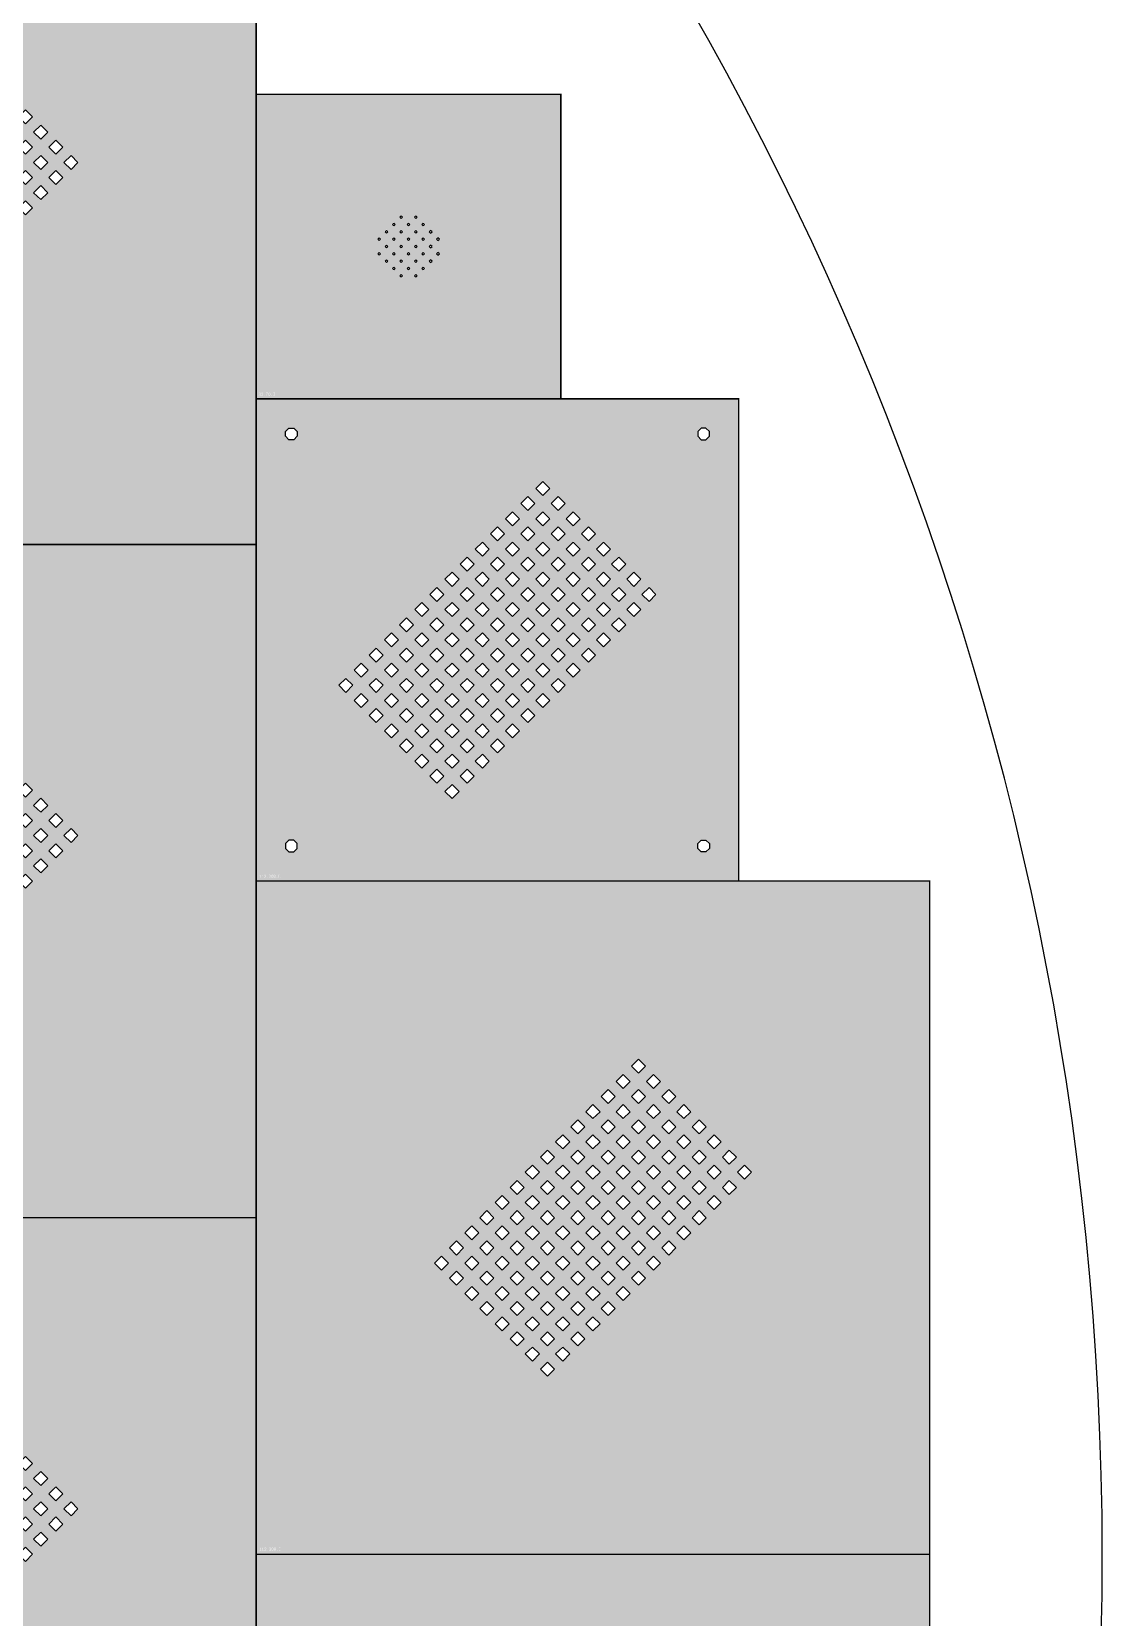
# Model space of a CAD drawing. Extents: x -50800 to 50800, y -50800 to 50800.
# Drawn here: x 33315 to 50800, y -1012 to 24894 of the extents above; entities that cross this region are included whole.
import ezdxf

# ---------------------------------------------------------------- set-up
doc = ezdxf.new("R2010")
doc.units = 13
doc.header["$MEASUREMENT"] = 0
doc.layers.get('0').update_dxf_attribs({"color": 6})
doc.layers.add('L14D0 Au', color=2, linetype='Continuous', transparency=0.6)
doc.layers.add('L16D0 Col', color=254, linetype='Continuous')
doc.layers.add('L20D0 Key', color=8, linetype='Continuous')

# ---------------------------------------------------------------- blocks, each defined once
blk = doc.blocks.new('112.208.I.RIE')
at = {"layer": 'L14D0 Au'}
h = blk.add_hatch(color=256, dxfattribs=at)
h.paths.add_polyline_path([(267, 105), (265, 105), (261, 104), (258, 100), (256, 95), (255, 89), (255, 86), (255, 79), (256, 73), (259, 69), (259, 68), (263, 64), (265, 64), (270, 66), (273, 71), (273, 71), (275, 76), (276, 82), (276, 86), (276, 92), (274, 97), (272, 102), (272, 102)], flags=0)
h.paths.add_polyline_path([(303, 64), (305, 64), (310, 65), (314, 68), (316, 74), (316, 74), (314, 79), (312, 82), (307, 84), (305, 84), (299, 83), (295, 80), (293, 75), (293, 74), (295, 69), (297, 66)], flags=0)
h.paths.add_polyline_path([(304, 89), (305, 89), (310, 90), (313, 93), (315, 97), (313, 102), (311, 104), (306, 105), (305, 105), (299, 104), (296, 102), (294, 97), (296, 92), (298, 91)], flags=0)
h.paths.add_polyline_path([(69, 108), (71, 110), (73, 107), (73, 65), (80, 65), (83, 63), (80, 60), (62, 60), (58, 63), (62, 65), (68, 65), (68, 99), (68, 99), (63, 96), (60, 96), (58, 98), (61, 100), (65, 102), (68, 107)], flags=16)
h.paths.add_polyline_path([(108, 108), (110, 110), (112, 107), (112, 65), (119, 65), (122, 63), (119, 60), (101, 60), (98, 63), (101, 65), (107, 65), (107, 99), (107, 99), (102, 96), (100, 96), (97, 98), (100, 100), (104, 102), (107, 107)], flags=16)
h.paths.add_polyline_path([(191, 65), (189, 61), (187, 60), (183, 63), (183, 65), (185, 69), (187, 69), (191, 67)], flags=16)
h.paths.add_polyline_path([(317, 64), (315, 63), (311, 60), (305, 59), (305, 59), (299, 60), (294, 63), (292, 65), (289, 70), (288, 74), (290, 79), (293, 84), (293, 84), (299, 87), (294, 89), (290, 93), (290, 94), (289, 97), (291, 102), (294, 107), (299, 109), (305, 110), (310, 109), (315, 107), (317, 105), (320, 100), (320, 97), (318, 92), (314, 89), (310, 87), (316, 84), (319, 80), (320, 78), (321, 74), (320, 69)], flags=16)
h.paths.add_polyline_path([(373, 109), (393, 109), (396, 107), (393, 104), (385, 104), (385, 65), (393, 65), (396, 63), (393, 60), (373, 60), (370, 63), (373, 65), (381, 65), (381, 104), (373, 104), (370, 107)], flags=16)
h.paths.add_polyline_path([(348, 65), (346, 61), (344, 60), (340, 63), (340, 65), (342, 69), (344, 69), (348, 67)], flags=16)
h.paths.add_polyline_path([(270, 109), (274, 105), (276, 103), (279, 99), (280, 93), (281, 87), (281, 85), (281, 78), (280, 73), (277, 68), (275, 65), (271, 61), (266, 59), (265, 59), (261, 60), (256, 64), (255, 66), (252, 71), (251, 76), (250, 82), (250, 85), (250, 91), (251, 97), (254, 102), (255, 104), (260, 108), (265, 110), (265, 110)], flags=16)
h.paths.add_polyline_path([(220, 109), (225, 110), (231, 109), (236, 107), (239, 104), (241, 99), (242, 94), (241, 90), (239, 85), (235, 80), (233, 78), (219, 65), (237, 65), (238, 68), (239, 68), (242, 65), (242, 64), (240, 60), (214, 60), (211, 63), (212, 65), (228, 80), (233, 85), (236, 89), (237, 92), (237, 94), (236, 100), (232, 104), (231, 104), (226, 105), (225, 105), (220, 104), (217, 101), (216, 98), (217, 96), (215, 93), (214, 93), (211, 95), (211, 96), (212, 102), (215, 106)], flags=16)
h.paths.add_polyline_path([(142, 109), (147, 110), (153, 109), (157, 107), (160, 104), (163, 99), (164, 94), (163, 90), (161, 85), (157, 80), (155, 78), (140, 65), (159, 65), (160, 68), (161, 68), (164, 65), (164, 64), (162, 60), (135, 60), (132, 63), (133, 65), (150, 80), (155, 85), (157, 89), (158, 92), (159, 94), (157, 100), (154, 104), (153, 104), (148, 105), (146, 105), (141, 104), (139, 101), (137, 98), (138, 96), (136, 93), (135, 93), (133, 95), (132, 96), (133, 102), (137, 106)], flags=16)
h.paths.add_polyline_path([(3273, 5134), (3401, 5005), (3273, 4876), (3144, 5005)], flags=16)
h.paths.add_polyline_path([(3768, 5629), (3896, 5500), (3768, 5371), (3639, 5500)], flags=16)
h.paths.add_polyline_path([(4263, 6124), (4391, 5995), (4263, 5866), (4134, 5995)], flags=16)
h.paths.add_polyline_path([(4758, 6619), (4886, 6490), (4758, 6361), (4629, 6490)], flags=16)
h.paths.add_polyline_path([(5253, 7114), (5381, 6985), (5253, 6856), (5124, 6985)], flags=16)
h.paths.add_polyline_path([(5747, 7609), (5876, 7480), (5747, 7351), (5619, 7480)], flags=16)
h.paths.add_polyline_path([(6242, 8104), (6371, 7975), (6242, 7846), (6114, 7975)], flags=16)
h.paths.add_polyline_path([(3520, 4886), (3649, 4758), (3520, 4629), (3391, 4758)], flags=16)
h.paths.add_polyline_path([(4015, 5381), (4144, 5253), (4015, 5124), (3886, 5253)], flags=16)
h.paths.add_polyline_path([(4510, 5876), (4639, 5747), (4510, 5619), (4381, 5747)], flags=16)
h.paths.add_polyline_path([(5005, 6371), (5134, 6242), (5005, 6114), (4876, 6242)], flags=16)
h.paths.add_polyline_path([(5500, 6866), (5629, 6737), (5500, 6609), (5371, 6737)], flags=16)
h.paths.add_polyline_path([(5995, 7361), (6124, 7232), (5995, 7104), (5866, 7232)], flags=16)
h.paths.add_polyline_path([(6490, 7856), (6619, 7727), (6490, 7599), (6361, 7727)], flags=16)
h.paths.add_polyline_path([(3768, 4639), (3896, 4510), (3768, 4381), (3639, 4510)], flags=16)
h.paths.add_polyline_path([(4263, 5134), (4391, 5005), (4263, 4876), (4134, 5005)], flags=16)
h.paths.add_polyline_path([(4758, 5629), (4886, 5500), (4758, 5371), (4629, 5500)], flags=16)
h.paths.add_polyline_path([(5253, 6124), (5381, 5995), (5253, 5866), (5124, 5995)], flags=16)
h.paths.add_polyline_path([(5747, 6619), (5876, 6490), (5747, 6361), (5619, 6490)], flags=16)
h.paths.add_polyline_path([(6242, 7114), (6371, 6985), (6242, 6856), (6114, 6985)], flags=16)
h.paths.add_polyline_path([(6737, 7609), (6866, 7480), (6737, 7351), (6609, 7480)], flags=16)
h.paths.add_polyline_path([(4015, 4391), (4144, 4263), (4015, 4134), (3886, 4263)], flags=16)
h.paths.add_polyline_path([(4510, 4886), (4639, 4758), (4510, 4629), (4381, 4758)], flags=16)
h.paths.add_polyline_path([(5005, 5381), (5134, 5253), (5005, 5124), (4876, 5253)], flags=16)
h.paths.add_polyline_path([(5500, 5876), (5629, 5747), (5500, 5619), (5371, 5747)], flags=16)
h.paths.add_polyline_path([(5995, 6371), (6124, 6242), (5995, 6114), (5866, 6242)], flags=16)
h.paths.add_polyline_path([(6490, 6866), (6619, 6737), (6490, 6609), (6361, 6737)], flags=16)
h.paths.add_polyline_path([(6985, 7361), (7114, 7232), (6985, 7104), (6856, 7232)], flags=16)
h.paths.add_polyline_path([(4263, 4144), (4391, 4015), (4263, 3886), (4134, 4015)], flags=16)
h.paths.add_polyline_path([(4758, 4639), (4886, 4510), (4758, 4381), (4629, 4510)], flags=16)
h.paths.add_polyline_path([(5253, 5134), (5381, 5005), (5253, 4876), (5124, 5005)], flags=16)
h.paths.add_polyline_path([(5747, 5629), (5876, 5500), (5747, 5371), (5619, 5500)], flags=16)
h.paths.add_polyline_path([(6242, 6124), (6371, 5995), (6242, 5866), (6114, 5995)], flags=16)
h.paths.add_polyline_path([(6737, 6619), (6866, 6490), (6737, 6361), (6609, 6490)], flags=16)
h.paths.add_polyline_path([(7232, 7114), (7361, 6985), (7232, 6856), (7104, 6985)], flags=16)
h.paths.add_polyline_path([(4510, 3896), (4639, 3768), (4510, 3639), (4381, 3768)], flags=16)
h.paths.add_polyline_path([(5005, 4391), (5134, 4263), (5005, 4134), (4876, 4263)], flags=16)
h.paths.add_polyline_path([(5500, 4886), (5629, 4758), (5500, 4629), (5371, 4758)], flags=16)
h.paths.add_polyline_path([(5995, 5381), (6124, 5253), (5995, 5124), (5866, 5253)], flags=16)
h.paths.add_polyline_path([(6490, 5876), (6619, 5747), (6490, 5619), (6361, 5747)], flags=16)
h.paths.add_polyline_path([(6985, 6371), (7114, 6242), (6985, 6114), (6856, 6242)], flags=16)
h.paths.add_polyline_path([(7480, 6866), (7609, 6737), (7480, 6609), (7351, 6737)], flags=16)
h.paths.add_polyline_path([(4758, 3649), (4886, 3520), (4758, 3391), (4629, 3520)], flags=16)
h.paths.add_polyline_path([(5253, 4144), (5381, 4015), (5253, 3886), (5124, 4015)], flags=16)
h.paths.add_polyline_path([(5747, 4639), (5876, 4510), (5747, 4381), (5619, 4510)], flags=16)
h.paths.add_polyline_path([(6242, 5134), (6371, 5005), (6242, 4876), (6114, 5005)], flags=16)
h.paths.add_polyline_path([(6737, 5629), (6866, 5500), (6737, 5371), (6609, 5500)], flags=16)
h.paths.add_polyline_path([(7232, 6124), (7361, 5995), (7232, 5866), (7104, 5995)], flags=16)
h.paths.add_polyline_path([(7727, 6619), (7856, 6490), (7727, 6361), (7599, 6490)], flags=16)
h.paths.add_polyline_path([(5005, 3401), (5134, 3273), (5005, 3144), (4876, 3273)], flags=16)
h.paths.add_polyline_path([(5500, 3896), (5629, 3768), (5500, 3639), (5371, 3768)], flags=16)
h.paths.add_polyline_path([(5995, 4391), (6124, 4263), (5995, 4134), (5866, 4263)], flags=16)
h.paths.add_polyline_path([(6490, 4886), (6619, 4758), (6490, 4629), (6361, 4758)], flags=16)
h.paths.add_polyline_path([(6985, 5381), (7114, 5253), (6985, 5124), (6856, 5253)], flags=16)
h.paths.add_polyline_path([(7480, 5876), (7609, 5747), (7480, 5619), (7351, 5747)], flags=16)
h.paths.add_polyline_path([(7975, 6371), (8104, 6242), (7975, 6114), (7846, 6242)], flags=16)
h.paths.add_polyline_path([(7727, 6124), (7856, 5995), (7727, 5866), (7599, 5995)], flags=16)
h.paths.add_polyline_path([(7232, 5629), (7361, 5500), (7232, 5371), (7104, 5500)], flags=16)
h.paths.add_polyline_path([(6737, 5134), (6866, 5005), (6737, 4876), (6609, 5005)], flags=16)
h.paths.add_polyline_path([(6242, 4639), (6371, 4510), (6242, 4381), (6114, 4510)], flags=16)
h.paths.add_polyline_path([(5747, 4144), (5876, 4015), (5747, 3886), (5619, 4015)], flags=16)
h.paths.add_polyline_path([(5253, 3649), (5381, 3520), (5253, 3391), (5124, 3520)], flags=16)
h.paths.add_polyline_path([(4758, 3154), (4886, 3025), (4758, 2896), (4629, 3025)], flags=16)
h.paths.add_polyline_path([(7480, 6371), (7609, 6242), (7480, 6114), (7351, 6242)], flags=16)
h.paths.add_polyline_path([(6985, 5876), (7114, 5747), (6985, 5619), (6856, 5747)], flags=16)
h.paths.add_polyline_path([(6490, 5381), (6619, 5253), (6490, 5124), (6361, 5253)], flags=16)
h.paths.add_polyline_path([(5995, 4886), (6124, 4758), (5995, 4629), (5866, 4758)], flags=16)
h.paths.add_polyline_path([(5500, 4391), (5629, 4263), (5500, 4134), (5371, 4263)], flags=16)
h.paths.add_polyline_path([(5005, 3896), (5134, 3768), (5005, 3639), (4876, 3768)], flags=16)
h.paths.add_polyline_path([(4510, 3401), (4639, 3273), (4510, 3144), (4381, 3273)], flags=16)
h.paths.add_polyline_path([(7232, 6619), (7361, 6490), (7232, 6361), (7104, 6490)], flags=16)
h.paths.add_polyline_path([(6737, 6124), (6866, 5995), (6737, 5866), (6609, 5995)], flags=16)
h.paths.add_polyline_path([(6242, 5629), (6371, 5500), (6242, 5371), (6114, 5500)], flags=16)
h.paths.add_polyline_path([(5747, 5134), (5876, 5005), (5747, 4876), (5619, 5005)], flags=16)
h.paths.add_polyline_path([(5253, 4639), (5381, 4510), (5253, 4381), (5124, 4510)], flags=16)
h.paths.add_polyline_path([(4758, 4144), (4886, 4015), (4758, 3886), (4629, 4015)], flags=16)
h.paths.add_polyline_path([(4263, 3649), (4391, 3520), (4263, 3391), (4134, 3520)], flags=16)
h.paths.add_polyline_path([(6985, 6866), (7114, 6737), (6985, 6609), (6856, 6737)], flags=16)
h.paths.add_polyline_path([(6490, 6371), (6619, 6242), (6490, 6114), (6361, 6242)], flags=16)
h.paths.add_polyline_path([(5995, 5876), (6124, 5747), (5995, 5619), (5866, 5747)], flags=16)
h.paths.add_polyline_path([(5500, 5381), (5629, 5253), (5500, 5124), (5371, 5253)], flags=16)
h.paths.add_polyline_path([(5005, 4886), (5134, 4758), (5005, 4629), (4876, 4758)], flags=16)
h.paths.add_polyline_path([(4510, 4391), (4639, 4263), (4510, 4134), (4381, 4263)], flags=16)
h.paths.add_polyline_path([(4015, 3896), (4144, 3768), (4015, 3639), (3886, 3768)], flags=16)
h.paths.add_polyline_path([(6737, 7114), (6866, 6985), (6737, 6856), (6609, 6985)], flags=16)
h.paths.add_polyline_path([(6242, 6619), (6371, 6490), (6242, 6361), (6114, 6490)], flags=16)
h.paths.add_polyline_path([(5747, 6124), (5876, 5995), (5747, 5866), (5619, 5995)], flags=16)
h.paths.add_polyline_path([(5253, 5629), (5381, 5500), (5253, 5371), (5124, 5500)], flags=16)
h.paths.add_polyline_path([(4758, 5134), (4886, 5005), (4758, 4876), (4629, 5005)], flags=16)
h.paths.add_polyline_path([(4263, 4639), (4391, 4510), (4263, 4381), (4134, 4510)], flags=16)
h.paths.add_polyline_path([(3768, 4144), (3896, 4015), (3768, 3886), (3639, 4015)], flags=16)
h.paths.add_polyline_path([(6490, 7361), (6619, 7232), (6490, 7104), (6361, 7232)], flags=16)
h.paths.add_polyline_path([(5995, 6866), (6124, 6737), (5995, 6609), (5866, 6737)], flags=16)
h.paths.add_polyline_path([(5500, 6371), (5629, 6242), (5500, 6114), (5371, 6242)], flags=16)
h.paths.add_polyline_path([(5005, 5876), (5134, 5747), (5005, 5619), (4876, 5747)], flags=16)
h.paths.add_polyline_path([(4510, 5381), (4639, 5253), (4510, 5124), (4381, 5253)], flags=16)
h.paths.add_polyline_path([(4015, 4886), (4144, 4758), (4015, 4629), (3886, 4758)], flags=16)
h.paths.add_polyline_path([(3520, 4391), (3649, 4263), (3520, 4134), (3391, 4263)], flags=16)
h.paths.add_polyline_path([(6242, 7609), (6371, 7480), (6242, 7351), (6114, 7480)], flags=16)
h.paths.add_polyline_path([(5747, 7114), (5876, 6985), (5747, 6856), (5619, 6985)], flags=16)
h.paths.add_polyline_path([(5253, 6619), (5381, 6490), (5253, 6361), (5124, 6490)], flags=16)
h.paths.add_polyline_path([(4758, 6124), (4886, 5995), (4758, 5866), (4629, 5995)], flags=16)
h.paths.add_polyline_path([(4263, 5629), (4391, 5500), (4263, 5371), (4134, 5500)], flags=16)
h.paths.add_polyline_path([(3768, 5134), (3896, 5005), (3768, 4876), (3639, 5005)], flags=16)
h.paths.add_polyline_path([(3273, 4639), (3401, 4510), (3273, 4381), (3144, 4510)], flags=16)
h.paths.add_polyline_path([(5995, 7856), (6124, 7727), (5995, 7599), (5866, 7727)], flags=16)
h.paths.add_polyline_path([(5500, 7361), (5629, 7232), (5500, 7104), (5371, 7232)], flags=16)
h.paths.add_polyline_path([(5005, 6866), (5134, 6737), (5005, 6609), (4876, 6737)], flags=16)
h.paths.add_polyline_path([(4510, 6371), (4639, 6242), (4510, 6114), (4381, 6242)], flags=16)
h.paths.add_polyline_path([(4015, 5876), (4144, 5747), (4015, 5619), (3886, 5747)], flags=16)
h.paths.add_polyline_path([(3520, 5381), (3649, 5253), (3520, 5124), (3391, 5253)], flags=16)
h.paths.add_polyline_path([(3025, 4886), (3154, 4758), (3025, 4629), (2896, 4758)], flags=16)
h.paths.add_polyline_path([(10990, 10), (10990, 10990), (10, 10990), (10, 10)])
at = {"layer": 'L16D0 Col', "const_width": 25}
blk.add_lwpolyline([(0, 11000), (11000, 11000), (11000, 0), (0, 0)], close=True, dxfattribs=at)
at = {"layer": 'L16D0 Col'}
for points in [[(6242, 7860), (6357, 7975), (6242, 8089), (6128, 7975)], [(5995, 7613), (6110, 7727), (5995, 7842), (5880, 7727)], [(6490, 7613), (6605, 7727), (6490, 7842), (6375, 7727)], [(5747, 7365), (5862, 7480), (5747, 7594), (5633, 7480)], [(6242, 7365), (6357, 7480), (6242, 7594), (6128, 7480)], [(6737, 7365), (6852, 7480), (6737, 7594), (6623, 7480)], [(5500, 7118), (5615, 7232), (5500, 7347), (5385, 7232)], [(5995, 7118), (6110, 7232), (5995, 7347), (5880, 7232)], [(6490, 7118), (6605, 7232), (6490, 7347), (6375, 7232)], [(6985, 7118), (7099, 7232), (6985, 7347), (6870, 7232)], [(5253, 6870), (5367, 6985), (5253, 7099), (5138, 6985)], [(5747, 6870), (5862, 6985), (5747, 7099), (5633, 6985)], [(6242, 6870), (6357, 6985), (6242, 7099), (6128, 6985)], [(6737, 6870), (6852, 6985), (6737, 7099), (6623, 6985)], [(7232, 6870), (7347, 6985), (7232, 7099), (7118, 6985)], [(5005, 6623), (5120, 6737), (5005, 6852), (4890, 6737)], [(5500, 6623), (5615, 6737), (5500, 6852), (5385, 6737)], [(5995, 6623), (6110, 6737), (5995, 6852), (5880, 6737)], [(6490, 6623), (6605, 6737), (6490, 6852), (6375, 6737)], [(6985, 6623), (7099, 6737), (6985, 6852), (6870, 6737)], [(7480, 6623), (7594, 6737), (7480, 6852), (7365, 6737)], [(4758, 6375), (4872, 6490), (4758, 6605), (4643, 6490)], [(5253, 6375), (5367, 6490), (5253, 6605), (5138, 6490)], [(5747, 6375), (5862, 6490), (5747, 6605), (5633, 6490)], [(6242, 6375), (6357, 6490), (6242, 6605), (6128, 6490)], [(6737, 6375), (6852, 6490), (6737, 6605), (6623, 6490)], [(7232, 6375), (7347, 6490), (7232, 6605), (7118, 6490)], [(7727, 6375), (7842, 6490), (7727, 6605), (7613, 6490)], [(4510, 6128), (4625, 6242), (4510, 6357), (4395, 6242)], [(5005, 6128), (5120, 6242), (5005, 6357), (4890, 6242)], [(5500, 6128), (5615, 6242), (5500, 6357), (5385, 6242)], [(5995, 6128), (6110, 6242), (5995, 6357), (5880, 6242)], [(6490, 6128), (6605, 6242), (6490, 6357), (6375, 6242)], [(6985, 6128), (7099, 6242), (6985, 6357), (6870, 6242)], [(7480, 6128), (7594, 6242), (7480, 6357), (7365, 6242)], [(7975, 6128), (8089, 6242), (7975, 6357), (7860, 6242)], [(4263, 5880), (4377, 5995), (4263, 6110), (4148, 5995)], [(4758, 5880), (4872, 5995), (4758, 6110), (4643, 5995)], [(5253, 5880), (5367, 5995), (5253, 6110), (5138, 5995)], [(5747, 5880), (5862, 5995), (5747, 6110), (5633, 5995)], [(6242, 5880), (6357, 5995), (6242, 6110), (6128, 5995)], [(6737, 5880), (6852, 5995), (6737, 6110), (6623, 5995)], [(7232, 5880), (7347, 5995), (7232, 6110), (7118, 5995)], [(7727, 5880), (7842, 5995), (7727, 6110), (7613, 5995)], [(4015, 5633), (4130, 5747), (4015, 5862), (3901, 5747)], [(4510, 5633), (4625, 5747), (4510, 5862), (4395, 5747)], [(5005, 5633), (5120, 5747), (5005, 5862), (4890, 5747)], [(5500, 5633), (5615, 5747), (5500, 5862), (5385, 5747)], [(5995, 5633), (6110, 5747), (5995, 5862), (5880, 5747)], [(6490, 5633), (6605, 5747), (6490, 5862), (6375, 5747)], [(6985, 5633), (7099, 5747), (6985, 5862), (6870, 5747)], [(7480, 5633), (7594, 5747), (7480, 5862), (7365, 5747)], [(3768, 5385), (3882, 5500), (3768, 5615), (3653, 5500)], [(4263, 5385), (4377, 5500), (4263, 5615), (4148, 5500)], [(4758, 5385), (4872, 5500), (4758, 5615), (4643, 5500)], [(5253, 5385), (5367, 5500), (5253, 5615), (5138, 5500)], [(5747, 5385), (5862, 5500), (5747, 5615), (5633, 5500)], [(6242, 5385), (6357, 5500), (6242, 5615), (6128, 5500)], [(6737, 5385), (6852, 5500), (6737, 5615), (6623, 5500)], [(7232, 5385), (7347, 5500), (7232, 5615), (7118, 5500)], [(3520, 5138), (3635, 5253), (3520, 5367), (3406, 5253)], [(4015, 5138), (4130, 5253), (4015, 5367), (3901, 5253)], [(4510, 5138), (4625, 5253), (4510, 5367), (4395, 5253)], [(5005, 5138), (5120, 5253), (5005, 5367), (4890, 5253)], [(5500, 5138), (5615, 5253), (5500, 5367), (5385, 5253)], [(5995, 5138), (6110, 5253), (5995, 5367), (5880, 5253)], [(6490, 5138), (6605, 5253), (6490, 5367), (6375, 5253)], [(6985, 5138), (7099, 5253), (6985, 5367), (6870, 5253)], [(3273, 4890), (3387, 5005), (3273, 5120), (3158, 5005)], [(3768, 4890), (3882, 5005), (3768, 5120), (3653, 5005)], [(4263, 4890), (4377, 5005), (4263, 5120), (4148, 5005)], [(4758, 4890), (4872, 5005), (4758, 5120), (4643, 5005)], [(5253, 4890), (5367, 5005), (5253, 5120), (5138, 5005)], [(5747, 4890), (5862, 5005), (5747, 5120), (5633, 5005)], [(6242, 4890), (6357, 5005), (6242, 5120), (6128, 5005)], [(6737, 4890), (6852, 5005), (6737, 5120), (6623, 5005)], [(3025, 4643), (3140, 4758), (3025, 4872), (2911, 4758)], [(3520, 4643), (3635, 4758), (3520, 4872), (3406, 4758)], [(4015, 4643), (4130, 4758), (4015, 4872), (3901, 4758)], [(4510, 4643), (4625, 4758), (4510, 4872), (4395, 4758)], [(5005, 4643), (5120, 4758), (5005, 4872), (4890, 4758)], [(5500, 4643), (5615, 4758), (5500, 4872), (5385, 4758)], [(5995, 4643), (6110, 4758), (5995, 4872), (5880, 4758)], [(6490, 4643), (6605, 4758), (6490, 4872), (6375, 4758)], [(3273, 4395), (3387, 4510), (3273, 4625), (3158, 4510)], [(3768, 4395), (3882, 4510), (3768, 4625), (3653, 4510)], [(4263, 4395), (4377, 4510), (4263, 4625), (4148, 4510)], [(4758, 4395), (4872, 4510), (4758, 4625), (4643, 4510)], [(5253, 4395), (5367, 4510), (5253, 4625), (5138, 4510)], [(5747, 4395), (5862, 4510), (5747, 4625), (5633, 4510)], [(6242, 4395), (6357, 4510), (6242, 4625), (6128, 4510)], [(3520, 4148), (3635, 4263), (3520, 4377), (3406, 4263)], [(4015, 4148), (4130, 4263), (4015, 4377), (3901, 4263)], [(4510, 4148), (4625, 4263), (4510, 4377), (4395, 4263)], [(5005, 4148), (5120, 4263), (5005, 4377), (4890, 4263)], [(5500, 4148), (5615, 4263), (5500, 4377), (5385, 4263)], [(5995, 4148), (6110, 4263), (5995, 4377), (5880, 4263)], [(3768, 3901), (3882, 4015), (3768, 4130), (3653, 4015)], [(4263, 3901), (4377, 4015), (4263, 4130), (4148, 4015)], [(4758, 3901), (4872, 4015), (4758, 4130), (4643, 4015)], [(5253, 3901), (5367, 4015), (5253, 4130), (5138, 4015)], [(5747, 3901), (5862, 4015), (5747, 4130), (5633, 4015)], [(4015, 3653), (4130, 3768), (4015, 3882), (3901, 3768)], [(4263, 3406), (4377, 3520), (4263, 3635), (4148, 3520)], [(4510, 3653), (4625, 3768), (4510, 3882), (4395, 3768)], [(4758, 3406), (4872, 3520), (4758, 3635), (4643, 3520)], [(5005, 3653), (5120, 3768), (5005, 3882), (4890, 3768)], [(5253, 3406), (5367, 3520), (5253, 3635), (5138, 3520)], [(5500, 3653), (5615, 3768), (5500, 3882), (5385, 3768)], [(4510, 3158), (4625, 3273), (4510, 3387), (4395, 3273)], [(5005, 3158), (5120, 3273), (5005, 3387), (4890, 3273)], [(4758, 2911), (4872, 3025), (4758, 3140), (4643, 3025)]]:
    blk.add_lwpolyline(points, close=True, dxfattribs=at)
blk = doc.blocks.new('SMALLPOST')
at = {"layer": 'L20D0 Key'}
blk.add_lwpolyline([(-39.799, -96.083), (-96.083, -39.799), (-96.083, 39.799), (-39.799, 96.083), (39.799, 96.083), (96.083, 39.799), (96.083, -39.799), (39.799, -96.083)], close=True, dxfattribs=at)
blk = doc.blocks.new('112.208.L.RIE')
at = {"layer": 'L14D0 Au'}
h = blk.add_hatch(color=256, dxfattribs=at)
h.paths.add_polyline_path([(263, 98), (261, 98), (257, 97), (254, 93), (251, 88), (250, 82), (250, 79), (251, 72), (252, 67), (254, 62), (255, 61), (259, 57), (261, 57), (265, 59), (269, 64), (269, 64), (271, 69), (272, 75), (272, 79), (272, 85), (270, 91), (267, 95), (267, 95)], flags=0)
h.paths.add_polyline_path([(298, 57), (300, 57), (306, 58), (310, 61), (312, 67), (312, 67), (310, 72), (307, 75), (302, 77), (300, 77), (295, 76), (291, 73), (289, 68), (289, 67), (291, 62), (293, 59)], flags=0)
h.paths.add_polyline_path([(299, 82), (300, 82), (306, 83), (309, 86), (311, 90), (309, 95), (306, 97), (301, 98), (300, 98), (295, 97), (292, 95), (290, 90), (292, 86), (294, 84)], flags=0)
h.paths.add_polyline_path([(64, 101), (67, 103), (69, 100), (69, 58), (76, 58), (79, 56), (76, 53), (57, 53), (54, 56), (57, 58), (64, 58), (64, 92), (64, 92), (59, 89), (56, 89), (54, 91), (56, 93), (60, 95), (64, 100)], flags=16)
h.paths.add_polyline_path([(104, 101), (106, 103), (108, 100), (108, 58), (115, 58), (118, 56), (115, 53), (96, 53), (93, 56), (96, 58), (103, 58), (103, 92), (103, 92), (98, 89), (95, 89), (93, 91), (96, 93), (100, 95), (103, 100)], flags=16)
h.paths.add_polyline_path([(187, 58), (185, 54), (183, 53), (179, 56), (179, 58), (181, 62), (183, 62), (187, 60)], flags=16)
h.paths.add_polyline_path([(312, 57), (311, 56), (306, 53), (301, 52), (300, 52), (295, 53), (290, 56), (288, 58), (285, 63), (284, 67), (285, 72), (289, 77), (289, 77), (295, 80), (289, 82), (286, 86), (286, 87), (285, 90), (286, 96), (290, 100), (295, 102), (300, 103), (306, 102), (311, 100), (313, 98), (315, 93), (316, 90), (314, 85), (310, 82), (306, 80), (311, 77), (315, 73), (316, 71), (317, 67), (316, 62)], flags=16)
h.paths.add_polyline_path([(365, 102), (376, 102), (379, 100), (376, 98), (372, 98), (372, 58), (391, 58), (391, 63), (392, 66), (393, 66), (396, 63), (396, 57), (394, 54), (393, 53), (365, 53), (362, 56), (365, 58), (367, 58), (367, 98), (365, 98), (362, 100)], flags=16)
h.paths.add_polyline_path([(344, 58), (342, 54), (339, 53), (336, 56), (335, 58), (338, 62), (340, 62), (343, 60)], flags=16)
h.paths.add_polyline_path([(266, 102), (270, 99), (272, 96), (274, 92), (276, 86), (277, 80), (277, 78), (276, 71), (275, 66), (273, 61), (271, 58), (267, 54), (262, 52), (261, 52), (256, 54), (252, 57), (250, 59), (248, 64), (246, 69), (245, 75), (245, 78), (246, 84), (247, 90), (249, 95), (251, 97), (256, 102), (260, 103), (261, 103)], flags=16)
h.paths.add_polyline_path([(216, 102), (221, 103), (227, 102), (231, 100), (234, 97), (237, 92), (238, 88), (237, 83), (235, 78), (231, 73), (229, 71), (214, 58), (233, 58), (234, 61), (235, 61), (238, 58), (238, 57), (236, 53), (209, 53), (206, 56), (207, 58), (224, 73), (229, 78), (231, 82), (232, 85), (233, 88), (231, 93), (228, 97), (227, 97), (222, 98), (221, 98), (215, 97), (213, 94), (211, 91), (212, 89), (210, 86), (209, 86), (207, 88), (206, 90), (207, 95), (211, 99), (211, 99)], flags=16)
h.paths.add_polyline_path([(137, 102), (143, 103), (148, 102), (153, 100), (156, 97), (159, 92), (159, 88), (159, 83), (156, 78), (153, 73), (151, 71), (136, 58), (154, 58), (155, 61), (157, 61), (159, 58), (159, 57), (158, 53), (131, 53), (128, 56), (129, 58), (146, 73), (150, 78), (153, 82), (154, 85), (154, 88), (153, 93), (149, 97), (149, 97), (144, 98), (142, 98), (137, 97), (134, 94), (133, 91), (134, 89), (132, 86), (131, 86), (128, 88), (128, 90), (129, 95), (133, 99), (133, 99)], flags=16)
h.paths.add_polyline_path([(7350, 468), (7262, 468), (7200, 530), (7200, 618), (7262, 680), (7350, 680), (7412, 618), (7412, 530)], flags=16)
h.paths.add_polyline_path([(1713, 3574), (1841, 3445), (1713, 3316), (1584, 3445)], flags=16)
h.paths.add_polyline_path([(2208, 4069), (2336, 3940), (2208, 3811), (2079, 3940)], flags=16)
h.paths.add_polyline_path([(2703, 4564), (2831, 4435), (2703, 4306), (2574, 4435)], flags=16)
h.paths.add_polyline_path([(3198, 5059), (3326, 4930), (3198, 4801), (3069, 4930)], flags=16)
h.paths.add_polyline_path([(3693, 5554), (3821, 5425), (3693, 5296), (3564, 5425)], flags=16)
h.paths.add_polyline_path([(4187, 6049), (4316, 5920), (4187, 5791), (4059, 5920)], flags=16)
h.paths.add_polyline_path([(4682, 6544), (4811, 6415), (4682, 6286), (4554, 6415)], flags=16)
h.paths.add_polyline_path([(1960, 3326), (2089, 3198), (1960, 3069), (1831, 3198)], flags=16)
h.paths.add_polyline_path([(2455, 3821), (2584, 3693), (2455, 3564), (2326, 3693)], flags=16)
h.paths.add_polyline_path([(2950, 4316), (3079, 4187), (2950, 4059), (2821, 4187)], flags=16)
h.paths.add_polyline_path([(3445, 4811), (3574, 4682), (3445, 4554), (3316, 4682)], flags=16)
h.paths.add_polyline_path([(3940, 5306), (4069, 5177), (3940, 5049), (3811, 5177)], flags=16)
h.paths.add_polyline_path([(4435, 5801), (4564, 5672), (4435, 5544), (4306, 5672)], flags=16)
h.paths.add_polyline_path([(4930, 6296), (5059, 6167), (4930, 6039), (4801, 6167)], flags=16)
h.paths.add_polyline_path([(2208, 3079), (2336, 2950), (2208, 2821), (2079, 2950)], flags=16)
h.paths.add_polyline_path([(2703, 3574), (2831, 3445), (2703, 3316), (2574, 3445)], flags=16)
h.paths.add_polyline_path([(3198, 4069), (3326, 3940), (3198, 3811), (3069, 3940)], flags=16)
h.paths.add_polyline_path([(3693, 4564), (3821, 4435), (3693, 4306), (3564, 4435)], flags=16)
h.paths.add_polyline_path([(4187, 5059), (4316, 4930), (4187, 4801), (4059, 4930)], flags=16)
h.paths.add_polyline_path([(4682, 5554), (4811, 5425), (4682, 5296), (4554, 5425)], flags=16)
h.paths.add_polyline_path([(5177, 6049), (5306, 5920), (5177, 5791), (5049, 5920)], flags=16)
h.paths.add_polyline_path([(2455, 2831), (2584, 2703), (2455, 2574), (2326, 2703)], flags=16)
h.paths.add_polyline_path([(2950, 3326), (3079, 3198), (2950, 3069), (2821, 3198)], flags=16)
h.paths.add_polyline_path([(3445, 3821), (3574, 3693), (3445, 3564), (3316, 3693)], flags=16)
h.paths.add_polyline_path([(3940, 4316), (4069, 4187), (3940, 4059), (3811, 4187)], flags=16)
h.paths.add_polyline_path([(4435, 4811), (4564, 4682), (4435, 4554), (4306, 4682)], flags=16)
h.paths.add_polyline_path([(4930, 5306), (5059, 5177), (4930, 5049), (4801, 5177)], flags=16)
h.paths.add_polyline_path([(5425, 5801), (5554, 5672), (5425, 5544), (5296, 5672)], flags=16)
h.paths.add_polyline_path([(2703, 2584), (2831, 2455), (2703, 2326), (2574, 2455)], flags=16)
h.paths.add_polyline_path([(3198, 3079), (3326, 2950), (3198, 2821), (3069, 2950)], flags=16)
h.paths.add_polyline_path([(3693, 3574), (3821, 3445), (3693, 3316), (3564, 3445)], flags=16)
h.paths.add_polyline_path([(4187, 4069), (4316, 3940), (4187, 3811), (4059, 3940)], flags=16)
h.paths.add_polyline_path([(4682, 4564), (4811, 4435), (4682, 4306), (4554, 4435)], flags=16)
h.paths.add_polyline_path([(5177, 5059), (5306, 4930), (5177, 4801), (5049, 4930)], flags=16)
h.paths.add_polyline_path([(5672, 5554), (5801, 5425), (5672, 5296), (5544, 5425)], flags=16)
h.paths.add_polyline_path([(2950, 2336), (3079, 2208), (2950, 2079), (2821, 2208)], flags=16)
h.paths.add_polyline_path([(3445, 2831), (3574, 2703), (3445, 2574), (3316, 2703)], flags=16)
h.paths.add_polyline_path([(3940, 3326), (4069, 3198), (3940, 3069), (3811, 3198)], flags=16)
h.paths.add_polyline_path([(4435, 3821), (4564, 3693), (4435, 3564), (4306, 3693)], flags=16)
h.paths.add_polyline_path([(4930, 4316), (5059, 4187), (4930, 4059), (4801, 4187)], flags=16)
h.paths.add_polyline_path([(5425, 4811), (5554, 4682), (5425, 4554), (5296, 4682)], flags=16)
h.paths.add_polyline_path([(5920, 5306), (6049, 5177), (5920, 5049), (5791, 5177)], flags=16)
h.paths.add_polyline_path([(3198, 2089), (3326, 1960), (3198, 1831), (3069, 1960)], flags=16)
h.paths.add_polyline_path([(3693, 2584), (3821, 2455), (3693, 2326), (3564, 2455)], flags=16)
h.paths.add_polyline_path([(4187, 3079), (4316, 2950), (4187, 2821), (4059, 2950)], flags=16)
h.paths.add_polyline_path([(4682, 3574), (4811, 3445), (4682, 3316), (4554, 3445)], flags=16)
h.paths.add_polyline_path([(5177, 4069), (5306, 3940), (5177, 3811), (5049, 3940)], flags=16)
h.paths.add_polyline_path([(5672, 4564), (5801, 4435), (5672, 4306), (5544, 4435)], flags=16)
h.paths.add_polyline_path([(6167, 5059), (6296, 4930), (6167, 4801), (6039, 4930)], flags=16)
h.paths.add_polyline_path([(3445, 1841), (3574, 1713), (3445, 1584), (3316, 1713)], flags=16)
h.paths.add_polyline_path([(3940, 2336), (4069, 2208), (3940, 2079), (3811, 2208)], flags=16)
h.paths.add_polyline_path([(4435, 2831), (4564, 2703), (4435, 2574), (4306, 2703)], flags=16)
h.paths.add_polyline_path([(4930, 3326), (5059, 3198), (4930, 3069), (4801, 3198)], flags=16)
h.paths.add_polyline_path([(5425, 3821), (5554, 3693), (5425, 3564), (5296, 3693)], flags=16)
h.paths.add_polyline_path([(5920, 4316), (6049, 4187), (5920, 4059), (5791, 4187)], flags=16)
h.paths.add_polyline_path([(6415, 4811), (6544, 4682), (6415, 4554), (6286, 4682)], flags=16)
h.paths.add_polyline_path([(7262, 7412), (7350, 7412), (7412, 7350), (7412, 7262), (7350, 7200), (7262, 7200), (7200, 7262), (7200, 7350)], flags=16)
h.paths.add_polyline_path([(618, 468), (530, 468), (468, 530), (468, 618), (530, 680), (618, 680), (680, 618), (680, 530)], flags=16)
h.paths.add_polyline_path([(6167, 4564), (6296, 4435), (6167, 4306), (6039, 4435)], flags=16)
h.paths.add_polyline_path([(5672, 4069), (5801, 3940), (5672, 3811), (5544, 3940)], flags=16)
h.paths.add_polyline_path([(5177, 3574), (5306, 3445), (5177, 3316), (5049, 3445)], flags=16)
h.paths.add_polyline_path([(4682, 3079), (4811, 2950), (4682, 2821), (4554, 2950)], flags=16)
h.paths.add_polyline_path([(4187, 2584), (4316, 2455), (4187, 2326), (4059, 2455)], flags=16)
h.paths.add_polyline_path([(3693, 2089), (3821, 1960), (3693, 1831), (3564, 1960)], flags=16)
h.paths.add_polyline_path([(3198, 1594), (3326, 1465), (3198, 1336), (3069, 1465)], flags=16)
h.paths.add_polyline_path([(5920, 4811), (6049, 4682), (5920, 4554), (5791, 4682)], flags=16)
h.paths.add_polyline_path([(5425, 4316), (5554, 4187), (5425, 4059), (5296, 4187)], flags=16)
h.paths.add_polyline_path([(4930, 3821), (5059, 3693), (4930, 3564), (4801, 3693)], flags=16)
h.paths.add_polyline_path([(4435, 3326), (4564, 3198), (4435, 3069), (4306, 3198)], flags=16)
h.paths.add_polyline_path([(3940, 2831), (4069, 2703), (3940, 2574), (3811, 2703)], flags=16)
h.paths.add_polyline_path([(3445, 2336), (3574, 2208), (3445, 2079), (3316, 2208)], flags=16)
h.paths.add_polyline_path([(2950, 1841), (3079, 1713), (2950, 1584), (2821, 1713)], flags=16)
h.paths.add_polyline_path([(5672, 5059), (5801, 4930), (5672, 4801), (5544, 4930)], flags=16)
h.paths.add_polyline_path([(5177, 4564), (5306, 4435), (5177, 4306), (5049, 4435)], flags=16)
h.paths.add_polyline_path([(4682, 4069), (4811, 3940), (4682, 3811), (4554, 3940)], flags=16)
h.paths.add_polyline_path([(4187, 3574), (4316, 3445), (4187, 3316), (4059, 3445)], flags=16)
h.paths.add_polyline_path([(3693, 3079), (3821, 2950), (3693, 2821), (3564, 2950)], flags=16)
h.paths.add_polyline_path([(3198, 2584), (3326, 2455), (3198, 2326), (3069, 2455)], flags=16)
h.paths.add_polyline_path([(2703, 2089), (2831, 1960), (2703, 1831), (2574, 1960)], flags=16)
h.paths.add_polyline_path([(5425, 5306), (5554, 5177), (5425, 5049), (5296, 5177)], flags=16)
h.paths.add_polyline_path([(4930, 4811), (5059, 4682), (4930, 4554), (4801, 4682)], flags=16)
h.paths.add_polyline_path([(4435, 4316), (4564, 4187), (4435, 4059), (4306, 4187)], flags=16)
h.paths.add_polyline_path([(3940, 3821), (4069, 3693), (3940, 3564), (3811, 3693)], flags=16)
h.paths.add_polyline_path([(3445, 3326), (3574, 3198), (3445, 3069), (3316, 3198)], flags=16)
h.paths.add_polyline_path([(2950, 2831), (3079, 2703), (2950, 2574), (2821, 2703)], flags=16)
h.paths.add_polyline_path([(2455, 2336), (2584, 2208), (2455, 2079), (2326, 2208)], flags=16)
h.paths.add_polyline_path([(5177, 5554), (5306, 5425), (5177, 5296), (5049, 5425)], flags=16)
h.paths.add_polyline_path([(4682, 5059), (4811, 4930), (4682, 4801), (4554, 4930)], flags=16)
h.paths.add_polyline_path([(4187, 4564), (4316, 4435), (4187, 4306), (4059, 4435)], flags=16)
h.paths.add_polyline_path([(3693, 4069), (3821, 3940), (3693, 3811), (3564, 3940)], flags=16)
h.paths.add_polyline_path([(3198, 3574), (3326, 3445), (3198, 3316), (3069, 3445)], flags=16)
h.paths.add_polyline_path([(2703, 3079), (2831, 2950), (2703, 2821), (2574, 2950)], flags=16)
h.paths.add_polyline_path([(2208, 2584), (2336, 2455), (2208, 2326), (2079, 2455)], flags=16)
h.paths.add_polyline_path([(4930, 5801), (5059, 5672), (4930, 5544), (4801, 5672)], flags=16)
h.paths.add_polyline_path([(4435, 5306), (4564, 5177), (4435, 5049), (4306, 5177)], flags=16)
h.paths.add_polyline_path([(3940, 4811), (4069, 4682), (3940, 4554), (3811, 4682)], flags=16)
h.paths.add_polyline_path([(3445, 4316), (3574, 4187), (3445, 4059), (3316, 4187)], flags=16)
h.paths.add_polyline_path([(2950, 3821), (3079, 3693), (2950, 3564), (2821, 3693)], flags=16)
h.paths.add_polyline_path([(2455, 3326), (2584, 3198), (2455, 3069), (2326, 3198)], flags=16)
h.paths.add_polyline_path([(1960, 2831), (2089, 2703), (1960, 2574), (1831, 2703)], flags=16)
h.paths.add_polyline_path([(4682, 6049), (4811, 5920), (4682, 5791), (4554, 5920)], flags=16)
h.paths.add_polyline_path([(4187, 5554), (4316, 5425), (4187, 5296), (4059, 5425)], flags=16)
h.paths.add_polyline_path([(3693, 5059), (3821, 4930), (3693, 4801), (3564, 4930)], flags=16)
h.paths.add_polyline_path([(3198, 4564), (3326, 4435), (3198, 4306), (3069, 4435)], flags=16)
h.paths.add_polyline_path([(2703, 4069), (2831, 3940), (2703, 3811), (2574, 3940)], flags=16)
h.paths.add_polyline_path([(2208, 3574), (2336, 3445), (2208, 3316), (2079, 3445)], flags=16)
h.paths.add_polyline_path([(1713, 3079), (1841, 2950), (1713, 2821), (1584, 2950)], flags=16)
h.paths.add_polyline_path([(4435, 6296), (4564, 6167), (4435, 6039), (4306, 6167)], flags=16)
h.paths.add_polyline_path([(3940, 5801), (4069, 5672), (3940, 5544), (3811, 5672)], flags=16)
h.paths.add_polyline_path([(3445, 5306), (3574, 5177), (3445, 5049), (3316, 5177)], flags=16)
h.paths.add_polyline_path([(2950, 4811), (3079, 4682), (2950, 4554), (2821, 4682)], flags=16)
h.paths.add_polyline_path([(2455, 4316), (2584, 4187), (2455, 4059), (2326, 4187)], flags=16)
h.paths.add_polyline_path([(1960, 3821), (2089, 3693), (1960, 3564), (1831, 3693)], flags=16)
h.paths.add_polyline_path([(1465, 3326), (1594, 3198), (1465, 3069), (1336, 3198)], flags=16)
h.paths.add_polyline_path([(530, 7412), (618, 7412), (680, 7350), (680, 7262), (618, 7200), (530, 7200), (468, 7262), (468, 7350)], flags=16)
h.paths.add_polyline_path([(7870, 10), (7870, 7870), (10, 7870), (10, 10)])
at = {"layer": 'L16D0 Col', "const_width": 25}
blk.add_lwpolyline([(0, 7880), (7880, 7880), (7880, 0), (0, 0)], close=True, dxfattribs=at)
at = {"layer": 'L16D0 Col'}
for points in [[(4682, 6300), (4797, 6415), (4682, 6529), (4568, 6415)], [(4435, 6053), (4550, 6167), (4435, 6282), (4320, 6167)], [(4930, 6053), (5045, 6167), (4930, 6282), (4815, 6167)], [(4187, 5805), (4302, 5920), (4187, 6034), (4073, 5920)], [(4682, 5805), (4797, 5920), (4682, 6034), (4568, 5920)], [(5177, 5805), (5292, 5920), (5177, 6034), (5063, 5920)], [(3940, 5558), (4055, 5672), (3940, 5787), (3825, 5672)], [(4435, 5558), (4550, 5672), (4435, 5787), (4320, 5672)], [(4930, 5558), (5045, 5672), (4930, 5787), (4815, 5672)], [(5425, 5558), (5539, 5672), (5425, 5787), (5310, 5672)], [(3693, 5310), (3807, 5425), (3693, 5539), (3578, 5425)], [(4187, 5310), (4302, 5425), (4187, 5539), (4073, 5425)], [(4682, 5310), (4797, 5425), (4682, 5539), (4568, 5425)], [(5177, 5310), (5292, 5425), (5177, 5539), (5063, 5425)], [(5672, 5310), (5787, 5425), (5672, 5539), (5558, 5425)], [(3445, 5063), (3560, 5177), (3445, 5292), (3330, 5177)], [(3940, 5063), (4055, 5177), (3940, 5292), (3825, 5177)], [(4435, 5063), (4550, 5177), (4435, 5292), (4320, 5177)], [(4930, 5063), (5045, 5177), (4930, 5292), (4815, 5177)], [(5425, 5063), (5539, 5177), (5425, 5292), (5310, 5177)], [(5920, 5063), (6034, 5177), (5920, 5292), (5805, 5177)], [(3198, 4815), (3312, 4930), (3198, 5045), (3083, 4930)], [(3693, 4815), (3807, 4930), (3693, 5045), (3578, 4930)], [(4187, 4815), (4302, 4930), (4187, 5045), (4073, 4930)], [(4682, 4815), (4797, 4930), (4682, 5045), (4568, 4930)], [(5177, 4815), (5292, 4930), (5177, 5045), (5063, 4930)], [(5672, 4815), (5787, 4930), (5672, 5045), (5558, 4930)], [(6167, 4815), (6282, 4930), (6167, 5045), (6053, 4930)], [(2950, 4568), (3065, 4682), (2950, 4797), (2835, 4682)], [(3445, 4568), (3560, 4682), (3445, 4797), (3330, 4682)], [(3940, 4568), (4055, 4682), (3940, 4797), (3825, 4682)], [(4435, 4568), (4550, 4682), (4435, 4797), (4320, 4682)], [(4930, 4568), (5045, 4682), (4930, 4797), (4815, 4682)], [(5425, 4568), (5539, 4682), (5425, 4797), (5310, 4682)], [(5920, 4568), (6034, 4682), (5920, 4797), (5805, 4682)], [(6415, 4568), (6529, 4682), (6415, 4797), (6300, 4682)], [(2703, 4320), (2817, 4435), (2703, 4550), (2588, 4435)], [(3198, 4320), (3312, 4435), (3198, 4550), (3083, 4435)], [(3693, 4320), (3807, 4435), (3693, 4550), (3578, 4435)], [(4187, 4320), (4302, 4435), (4187, 4550), (4073, 4435)], [(4682, 4320), (4797, 4435), (4682, 4550), (4568, 4435)], [(5177, 4320), (5292, 4435), (5177, 4550), (5063, 4435)], [(5672, 4320), (5787, 4435), (5672, 4550), (5558, 4435)], [(6167, 4320), (6282, 4435), (6167, 4550), (6053, 4435)], [(2455, 4073), (2570, 4187), (2455, 4302), (2341, 4187)], [(2950, 4073), (3065, 4187), (2950, 4302), (2835, 4187)], [(3445, 4073), (3560, 4187), (3445, 4302), (3330, 4187)], [(3940, 4073), (4055, 4187), (3940, 4302), (3825, 4187)], [(4435, 4073), (4550, 4187), (4435, 4302), (4320, 4187)], [(4930, 4073), (5045, 4187), (4930, 4302), (4815, 4187)], [(5425, 4073), (5539, 4187), (5425, 4302), (5310, 4187)], [(5920, 4073), (6034, 4187), (5920, 4302), (5805, 4187)], [(2208, 3825), (2322, 3940), (2208, 4055), (2093, 3940)], [(2703, 3825), (2817, 3940), (2703, 4055), (2588, 3940)], [(3198, 3825), (3312, 3940), (3198, 4055), (3083, 3940)], [(3693, 3825), (3807, 3940), (3693, 4055), (3578, 3940)], [(4187, 3825), (4302, 3940), (4187, 4055), (4073, 3940)], [(4682, 3825), (4797, 3940), (4682, 4055), (4568, 3940)], [(5177, 3825), (5292, 3940), (5177, 4055), (5063, 3940)], [(5672, 3825), (5787, 3940), (5672, 4055), (5558, 3940)], [(1960, 3578), (2075, 3693), (1960, 3807), (1846, 3693)], [(2455, 3578), (2570, 3693), (2455, 3807), (2341, 3693)], [(2950, 3578), (3065, 3693), (2950, 3807), (2835, 3693)], [(3445, 3578), (3560, 3693), (3445, 3807), (3330, 3693)], [(3940, 3578), (4055, 3693), (3940, 3807), (3825, 3693)], [(4435, 3578), (4550, 3693), (4435, 3807), (4320, 3693)], [(4930, 3578), (5045, 3693), (4930, 3807), (4815, 3693)], [(5425, 3578), (5539, 3693), (5425, 3807), (5310, 3693)], [(1713, 3330), (1827, 3445), (1713, 3560), (1598, 3445)], [(2208, 3330), (2322, 3445), (2208, 3560), (2093, 3445)], [(2703, 3330), (2817, 3445), (2703, 3560), (2588, 3445)], [(3198, 3330), (3312, 3445), (3198, 3560), (3083, 3445)], [(3693, 3330), (3807, 3445), (3693, 3560), (3578, 3445)], [(4187, 3330), (4302, 3445), (4187, 3560), (4073, 3445)], [(4682, 3330), (4797, 3445), (4682, 3560), (4568, 3445)], [(5177, 3330), (5292, 3445), (5177, 3560), (5063, 3445)], [(1465, 3083), (1580, 3198), (1465, 3312), (1351, 3198)], [(1960, 3083), (2075, 3198), (1960, 3312), (1846, 3198)], [(2455, 3083), (2570, 3198), (2455, 3312), (2341, 3198)], [(2950, 3083), (3065, 3198), (2950, 3312), (2835, 3198)], [(3445, 3083), (3560, 3198), (3445, 3312), (3330, 3198)], [(3940, 3083), (4055, 3198), (3940, 3312), (3825, 3198)], [(4435, 3083), (4550, 3198), (4435, 3312), (4320, 3198)], [(4930, 3083), (5045, 3198), (4930, 3312), (4815, 3198)], [(1713, 2835), (1827, 2950), (1713, 3065), (1598, 2950)], [(2208, 2835), (2322, 2950), (2208, 3065), (2093, 2950)], [(2703, 2835), (2817, 2950), (2703, 3065), (2588, 2950)], [(3198, 2835), (3312, 2950), (3198, 3065), (3083, 2950)], [(3693, 2835), (3807, 2950), (3693, 3065), (3578, 2950)], [(4187, 2835), (4302, 2950), (4187, 3065), (4073, 2950)], [(4682, 2835), (4797, 2950), (4682, 3065), (4568, 2950)], [(1960, 2588), (2075, 2703), (1960, 2817), (1846, 2703)], [(2455, 2588), (2570, 2703), (2455, 2817), (2341, 2703)], [(2950, 2588), (3065, 2703), (2950, 2817), (2835, 2703)], [(3445, 2588), (3560, 2703), (3445, 2817), (3330, 2703)], [(3940, 2588), (4055, 2703), (3940, 2817), (3825, 2703)], [(4435, 2588), (4550, 2703), (4435, 2817), (4320, 2703)], [(2208, 2341), (2322, 2455), (2208, 2570), (2093, 2455)], [(2703, 2341), (2817, 2455), (2703, 2570), (2588, 2455)], [(3198, 2341), (3312, 2455), (3198, 2570), (3083, 2455)], [(3693, 2341), (3807, 2455), (3693, 2570), (3578, 2455)], [(4187, 2341), (4302, 2455), (4187, 2570), (4073, 2455)], [(2455, 2093), (2570, 2208), (2455, 2322), (2341, 2208)], [(2703, 1846), (2817, 1960), (2703, 2075), (2588, 1960)], [(2950, 2093), (3065, 2208), (2950, 2322), (2835, 2208)], [(3198, 1846), (3312, 1960), (3198, 2075), (3083, 1960)], [(3445, 2093), (3560, 2208), (3445, 2322), (3330, 2208)], [(3693, 1846), (3807, 1960), (3693, 2075), (3578, 1960)], [(3940, 2093), (4055, 2208), (3940, 2322), (3825, 2208)], [(2950, 1598), (3065, 1713), (2950, 1827), (2835, 1713)], [(3445, 1598), (3560, 1713), (3445, 1827), (3330, 1713)], [(3198, 1351), (3312, 1465), (3198, 1580), (3083, 1465)]]:
    blk.add_lwpolyline(points, close=True, dxfattribs=at)
at = {"rotation": 180}
blk.add_blockref('SMALLPOST', (574, 7306), dxfattribs=at)
at = {"xscale": -1, "rotation": 180}
blk.add_blockref('SMALLPOST', (7306, 7306), dxfattribs=at)
at = {"xscale": -1}
blk.add_blockref('SMALLPOST', (574, 574), dxfattribs=at)
blk.add_blockref('SMALLPOST', (7306, 574))
blk = doc.blocks.new('32.70.I.RIE')
at = {"layer": 'L14D0 Au'}
h = blk.add_hatch(color=256, dxfattribs=at)
h.paths.add_polyline_path([(216, 94), (214, 94), (210, 93), (207, 89), (205, 84), (204, 78), (204, 74), (204, 68), (206, 62), (208, 58), (208, 57), (212, 53), (214, 53), (219, 55), (222, 59), (222, 60), (224, 65), (225, 71), (225, 74), (225, 81), (223, 86), (221, 91), (221, 91)], flags=0)
h.paths.add_polyline_path([(2968, 2404), (3005, 2367), (2968, 2331), (2932, 2367)], flags=16)
h.paths.add_polyline_path([(2728, 2164), (2765, 2127), (2728, 2090), (2691, 2127)], flags=16)
h.paths.add_polyline_path([(2968, 2644), (3005, 2608), (2968, 2571), (2932, 2608)], flags=16)
h.paths.add_polyline_path([(2728, 2404), (2765, 2367), (2728, 2331), (2691, 2367)], flags=16)
h.paths.add_polyline_path([(2488, 2164), (2524, 2127), (2488, 2090), (2451, 2127)], flags=16)
h.paths.add_polyline_path([(2848, 2765), (2885, 2728), (2848, 2691), (2811, 2728)], flags=16)
h.paths.add_polyline_path([(2608, 2524), (2644, 2488), (2608, 2451), (2571, 2488)], flags=16)
h.paths.add_polyline_path([(2367, 2284), (2404, 2247), (2367, 2210), (2331, 2247)], flags=16)
h.paths.add_polyline_path([(2728, 2885), (2765, 2848), (2728, 2811), (2691, 2848)], flags=16)
h.paths.add_polyline_path([(2488, 2644), (2524, 2608), (2488, 2571), (2451, 2608)], flags=16)
h.paths.add_polyline_path([(2247, 2404), (2284, 2367), (2247, 2331), (2210, 2367)], flags=16)
h.paths.add_polyline_path([(2608, 3005), (2644, 2968), (2608, 2932), (2571, 2968)], flags=16)
h.paths.add_polyline_path([(2367, 2765), (2404, 2728), (2367, 2691), (2331, 2728)], flags=16)
h.paths.add_polyline_path([(2127, 2524), (2164, 2488), (2127, 2451), (2090, 2488)], flags=16)
h.paths.add_polyline_path([(2367, 3005), (2404, 2968), (2367, 2932), (2331, 2968)], flags=16)
h.paths.add_polyline_path([(2127, 2765), (2164, 2728), (2127, 2691), (2090, 2728)], flags=16)
h.paths.add_polyline_path([(2007, 2644), (2043, 2608), (2007, 2571), (1970, 2608)], flags=16)
h.paths.add_polyline_path([(2247, 2885), (2284, 2848), (2247, 2811), (2210, 2848)], flags=16)
h.paths.add_polyline_path([(2007, 2404), (2043, 2367), (2007, 2331), (1970, 2367)], flags=16)
h.paths.add_polyline_path([(2247, 2644), (2284, 2608), (2247, 2571), (2210, 2608)], flags=16)
h.paths.add_polyline_path([(2488, 2885), (2524, 2848), (2488, 2811), (2451, 2848)], flags=16)
h.paths.add_polyline_path([(2127, 2284), (2164, 2247), (2127, 2210), (2090, 2247)], flags=16)
h.paths.add_polyline_path([(2367, 2524), (2404, 2488), (2367, 2451), (2331, 2488)], flags=16)
h.paths.add_polyline_path([(2608, 2765), (2644, 2728), (2608, 2691), (2571, 2728)], flags=16)
h.paths.add_polyline_path([(2247, 2164), (2284, 2127), (2247, 2090), (2210, 2127)], flags=16)
h.paths.add_polyline_path([(2488, 2404), (2524, 2367), (2488, 2331), (2451, 2367)], flags=16)
h.paths.add_polyline_path([(2728, 2644), (2765, 2608), (2728, 2571), (2691, 2608)], flags=16)
h.paths.add_polyline_path([(2367, 2043), (2404, 2007), (2367, 1970), (2331, 2007)], flags=16)
h.paths.add_polyline_path([(2608, 2284), (2644, 2247), (2608, 2210), (2571, 2247)], flags=16)
h.paths.add_polyline_path([(2848, 2524), (2885, 2488), (2848, 2451), (2811, 2488)], flags=16)
h.paths.add_polyline_path([(2608, 2043), (2644, 2007), (2608, 1970), (2571, 2007)], flags=16)
h.paths.add_polyline_path([(2848, 2284), (2885, 2247), (2848, 2210), (2811, 2247)], flags=16)
h.paths.add_polyline_path([(55, 99), (58, 99), (64, 98), (68, 96), (70, 94), (72, 89), (72, 88), (71, 82), (68, 78), (67, 77), (65, 76), (70, 73), (73, 68), (74, 66), (74, 63), (73, 58), (70, 53), (69, 52), (64, 49), (59, 48), (58, 48), (52, 49), (47, 51), (45, 53), (42, 58), (42, 60), (44, 64), (45, 64), (47, 62), (48, 61), (47, 59), (47, 58), (49, 55), (54, 53), (58, 53), (63, 54), (67, 57), (67, 58), (69, 63), (69, 63), (68, 68), (66, 71), (61, 73), (58, 73), (54, 73), (51, 75), (51, 76), (53, 78), (54, 78), (58, 78), (63, 80), (66, 84), (67, 85), (67, 88), (65, 92), (63, 93), (58, 94), (52, 93), (49, 91), (50, 90), (50, 89), (48, 86), (47, 86), (44, 88), (44, 89), (45, 94), (50, 97)], flags=16)
h.paths.add_polyline_path([(140, 54), (138, 50), (136, 49), (132, 52), (132, 54), (135, 58), (136, 58), (140, 56)], flags=16)
h.paths.add_polyline_path([(160, 99), (162, 99), (163, 99), (164, 98), (189, 98), (192, 96), (190, 94), (187, 89), (183, 85), (180, 80), (178, 75), (176, 69), (175, 64), (174, 61), (174, 55), (174, 52), (171, 48), (169, 52), (169, 58), (170, 63), (171, 69), (173, 74), (175, 80), (176, 81), (179, 86), (182, 90), (184, 93), (164, 93), (163, 90), (161, 90), (159, 93), (159, 96)], flags=16)
h.paths.add_polyline_path([(219, 98), (224, 94), (225, 92), (228, 87), (229, 82), (230, 76), (230, 74), (230, 67), (229, 62), (226, 57), (225, 54), (220, 50), (215, 48), (214, 48), (210, 49), (206, 53), (204, 55), (201, 60), (200, 65), (199, 71), (199, 74), (199, 80), (200, 86), (203, 91), (205, 93), (209, 97), (214, 99), (214, 99)], flags=16)
h.paths.add_polyline_path([(283, 98), (303, 98), (306, 96), (303, 93), (295, 93), (295, 54), (303, 54), (306, 52), (303, 49), (283, 49), (280, 52), (283, 54), (290, 54), (290, 93), (283, 93), (280, 96)], flags=16)
h.paths.add_polyline_path([(258, 54), (256, 50), (254, 49), (250, 52), (249, 54), (252, 58), (254, 58), (257, 56)], flags=16)
h.paths.add_polyline_path([(91, 98), (96, 99), (102, 98), (106, 96), (109, 93), (112, 88), (113, 84), (112, 78), (110, 74), (106, 69), (104, 67), (89, 54), (108, 54), (109, 57), (110, 57), (113, 54), (113, 53), (111, 49), (84, 49), (81, 52), (82, 53), (99, 69), (104, 74), (106, 78), (107, 81), (108, 84), (106, 89), (103, 93), (102, 93), (97, 94), (96, 94), (90, 93), (88, 90), (87, 87), (87, 85), (85, 82), (84, 82), (82, 84), (81, 85), (82, 91), (86, 95)], flags=16)
h.paths.add_polyline_path([(10, 4965), (10, 10), (4965, 10), (4965, 4965)])
at = {"layer": 'L16D0 Col', "const_width": 25}
blk.add_lwpolyline([(4975, 0), (0, 0), (0, 4975), (4975, 4975)], close=True, dxfattribs=at)
at = {"layer": 'L16D0 Col'}
for points in [[(2247, 2825), (2270, 2848), (2247, 2871), (2224, 2848)], [(2367, 2946), (2390, 2968), (2367, 2991), (2345, 2968)], [(2488, 2825), (2510, 2848), (2488, 2871), (2465, 2848)], [(2608, 2946), (2630, 2968), (2608, 2991), (2585, 2968)], [(2728, 2825), (2751, 2848), (2728, 2871), (2705, 2848)], [(2007, 2585), (2029, 2608), (2007, 2630), (1984, 2608)], [(2127, 2705), (2150, 2728), (2127, 2751), (2104, 2728)], [(2247, 2585), (2270, 2608), (2247, 2630), (2224, 2608)], [(2367, 2705), (2390, 2728), (2367, 2751), (2345, 2728)], [(2488, 2585), (2510, 2608), (2488, 2630), (2465, 2608)], [(2608, 2705), (2630, 2728), (2608, 2751), (2585, 2728)], [(2728, 2585), (2751, 2608), (2728, 2630), (2705, 2608)], [(2848, 2705), (2871, 2728), (2848, 2751), (2825, 2728)], [(2968, 2585), (2991, 2608), (2968, 2630), (2946, 2608)], [(2007, 2345), (2029, 2367), (2007, 2390), (1984, 2367)], [(2127, 2465), (2150, 2488), (2127, 2510), (2104, 2488)], [(2247, 2345), (2270, 2367), (2247, 2390), (2224, 2367)], [(2367, 2465), (2390, 2488), (2367, 2510), (2345, 2488)], [(2488, 2345), (2510, 2367), (2488, 2390), (2465, 2367)], [(2608, 2465), (2630, 2488), (2608, 2510), (2585, 2488)], [(2728, 2345), (2751, 2367), (2728, 2390), (2705, 2367)], [(2848, 2465), (2871, 2488), (2848, 2510), (2825, 2488)], [(2968, 2345), (2991, 2367), (2968, 2390), (2946, 2367)], [(2127, 2224), (2150, 2247), (2127, 2270), (2104, 2247)], [(2247, 2104), (2270, 2127), (2247, 2150), (2224, 2127)], [(2367, 2224), (2390, 2247), (2367, 2270), (2345, 2247)], [(2488, 2104), (2510, 2127), (2488, 2150), (2465, 2127)], [(2608, 2224), (2630, 2247), (2608, 2270), (2585, 2247)], [(2728, 2104), (2751, 2127), (2728, 2150), (2705, 2127)], [(2848, 2224), (2871, 2247), (2848, 2270), (2825, 2247)], [(2367, 1984), (2390, 2007), (2367, 2029), (2345, 2007)], [(2608, 1984), (2630, 2007), (2608, 2029), (2585, 2007)]]:
    blk.add_lwpolyline(points, close=True, dxfattribs=at)

msp = doc.modelspace()

# ---------------------------------------------------------------- linework, layer by layer
msp.add_circle((0, 0), 50800)

# ---------------------------------------------------------------- block references
at = {"layer": 'L14D0 Au'}
for name, p in [('112.208.I.RIE', (25982, 16517)), ('32.70.I.RIE', (36982, 18897)), ('112.208.L.RIE', (36982, 11017)), ('112.208.I.RIE', (25982, 5517)), ('112.208.I.RIE', (36982, 17)), ('112.208.I.RIE', (25982, -5483)), ('112.208.I.RIE', (36982, -10983))]:
    msp.add_blockref(name, p, dxfattribs=at)

doc.saveas('drawing.dxf')
